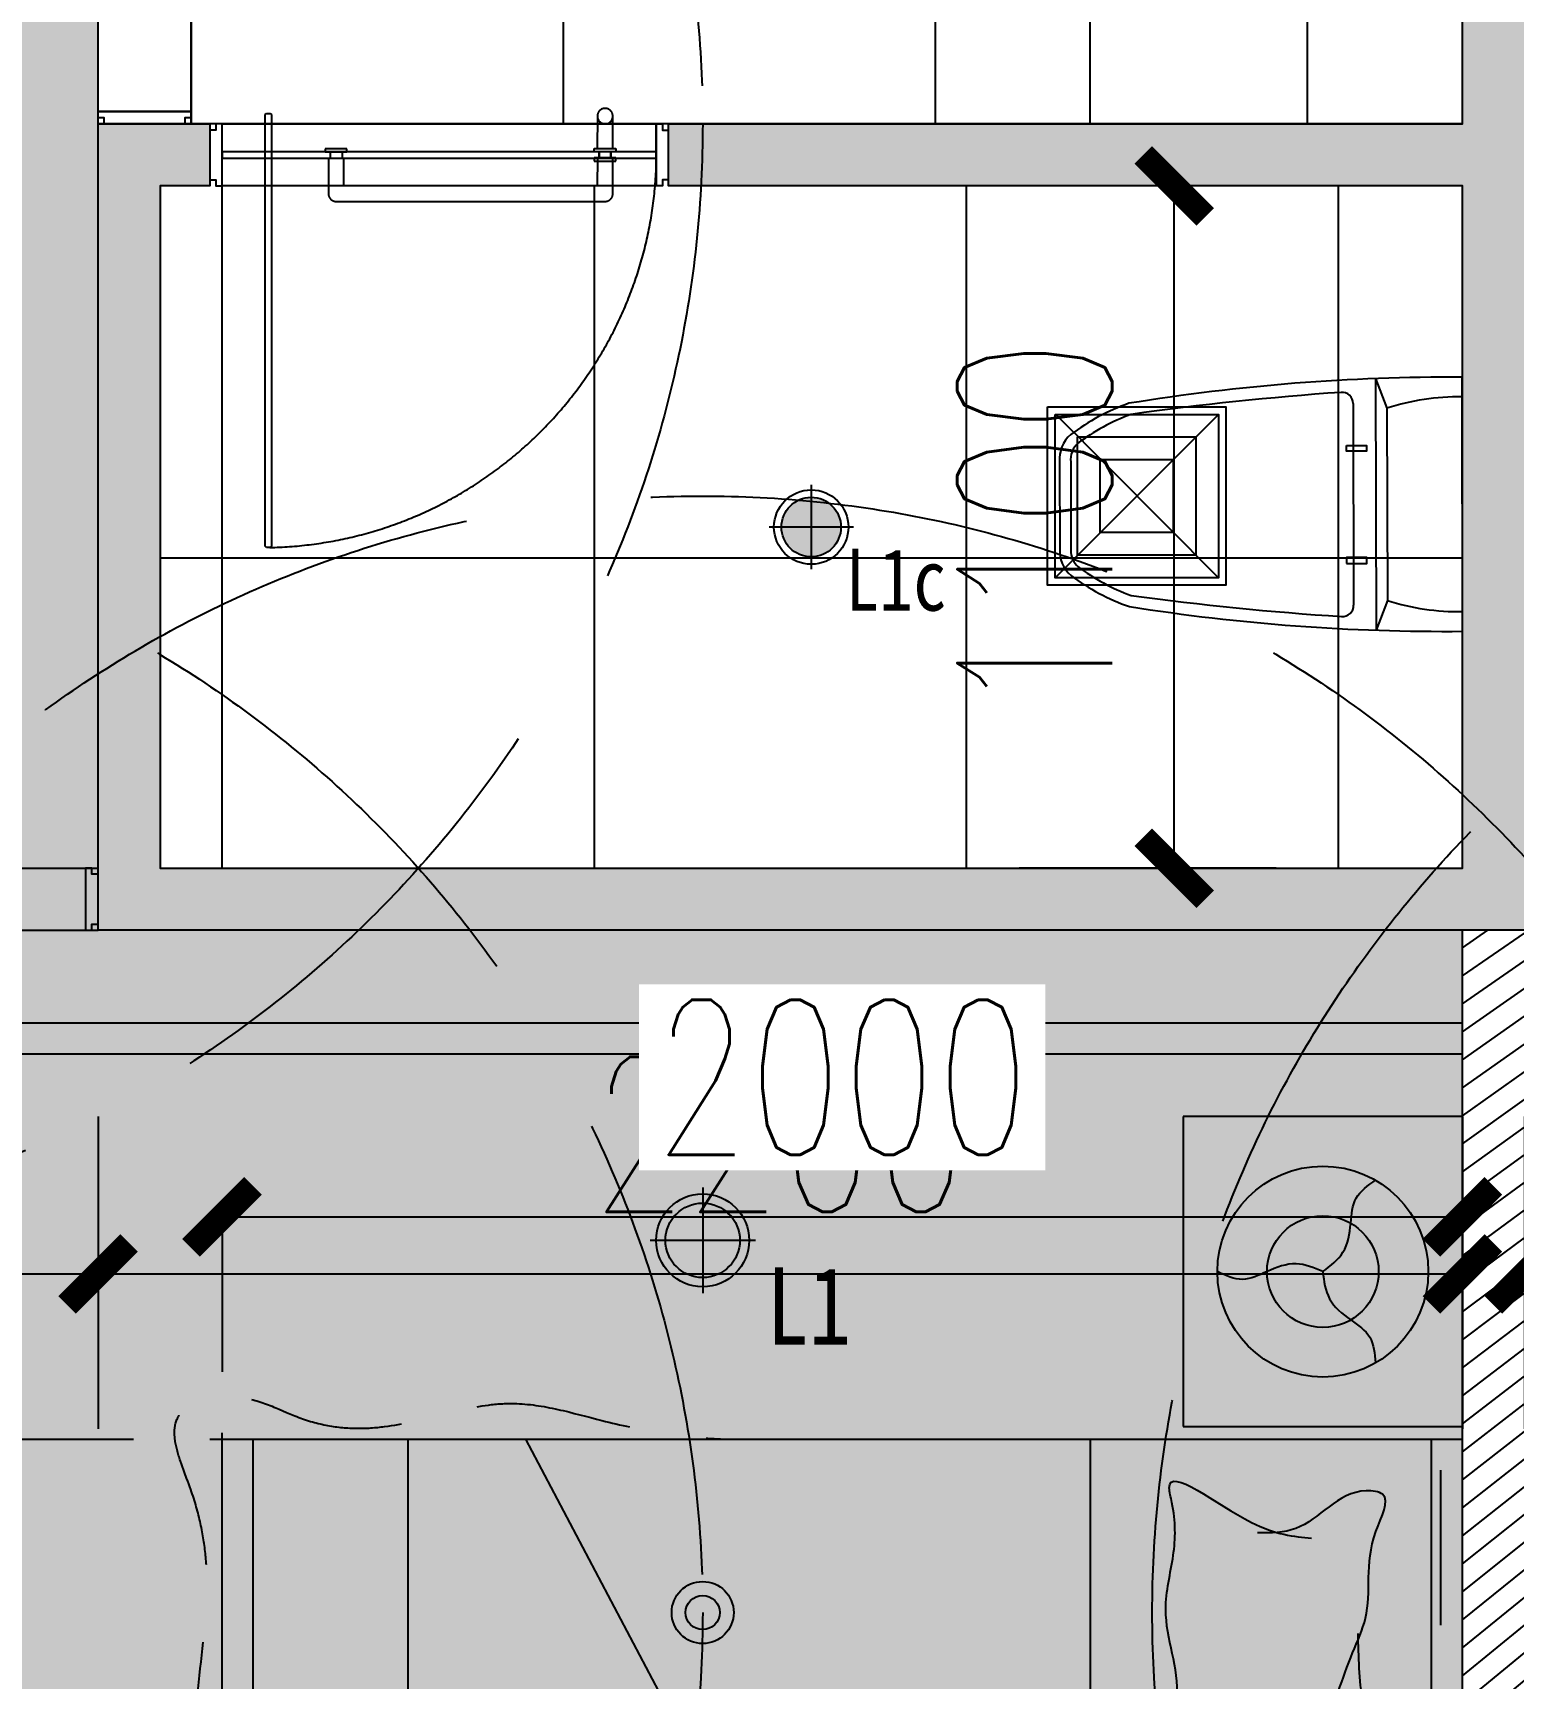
# Model space of a CAD drawing. Header units: millimetres. Extents: x -86392818 to -86307589, y 1129347621 to 1129375919.
# Drawn here: x -86316644 to -86314257, y 1129353215 to 1129355867 of the extents above; entities that cross this region are included whole.
import ezdxf
from ezdxf.enums import TextEntityAlignment as Align

# ---------------------------------------------------------------- set-up
doc = ezdxf.new("R2010")
doc.units = ezdxf.units.MM
doc.header["$LTSCALE"] = 1000
for name, pattern in [('DASH', [0.35, 0.25, -0.1]), ('DASHED', [19.049999999999997, 12.7, -6.35]), ('HIDDEN2', [0.1875, 0.125, -0.0625])]:
    doc.linetypes.add(name, pattern=pattern)
doc.layers.get('Defpoints').update_dxf_attribs({"color": 250})
for name, color, linetype in [('A—墙体-填充', 8, 'Continuous'), ('C—平顶—喷淋', 5, 'Continuous'), ('C—平顶—暖通', 47, 'Continuous'), ('C—平顶—灯具', 1, 'Continuous'), ('C—平顶—轮廓线', 4, 'Continuous'), ('DOOR', 60, 'Continuous'), ('DS-GLASS', 12, 'Continuous'), ('E—立面造型线', 3, 'Continuous'), ('FF-FIXT', 31, 'Continuous'), ('FF-FURN', 51, 'Continuous'), ('F—地坪—hatch', 8, 'Continuous'), ('F—地坪—分格', 5, 'Continuous'), ('I—平面—移动家具', 165, 'Continuous'), ('P—平面—移动家具1', 165, 'Continuous'), ('P—隔墙—石膏板墙（到顶）', 2, 'Continuous'), ('WALL-DIM', 3, 'Continuous'), ('家具尺寸', 165, 'Continuous')]:
    doc.layers.add(name, color=color, linetype=linetype)
doc.styles.add('_TCH_DIM_T3', font='SIMPLEX', dxfattribs={"width": 0.7058823529411765, "bigfont": 'GBCBIG'})
doc.styles.get("Standard").update_dxf_attribs({"font": 'gbenor.shx', "bigfont": 'gbcbig.shx'})
doc.styles.add('黑体', font='simhei.ttf')
doc.linetypes.add('R_LINE', pattern='A,0.3,-0.1,["D",Standard,S=0.08,R=0,X=-0.03,Y=-0.03],-0.1', length=0.5)
doc.dimstyles.new('WALL-DIM', dxfattribs={"dimtxt": 250, "dimasz": 100, "dimexe": 250, "dimexo": 300, "dimgap": 100, "dimtad": 1, "dimdec": 0, "dimzin": 0, "dimdsep": 46, "dimtxsty": '_TCH_DIM_T3', "dimblk": 'ARCHTICK', "dimcen": 0.09, "dimclrd": 1, "dimclre": 1, "dimclrt": 7, "dimazin": 2, "dimtfac": 1, "dimtdec": 0, "dimtix": 1, "dimtmove": 2, "dimatfit": 3, "dimfxl": 500, "dimfxlon": 1, "dimtolj": 1, "dimtzin": 0, "dimarcsym": 0})

# ---------------------------------------------------------------- blocks, each defined once
blk = doc.blocks.new('做成ACAD TuKuai0004')
at = {"ltscale": 1000}
for p, q in [((-920, 0), (-1420, 0)), ((-1420, 0), (-1420, -450)), ((-920, -450), (-920, 0)), ((-900, -2020), (-900, 0)), ((900, 0), (-900, 0)), ((900, -49.61444804782514), (-900, -49.61444804794155)), ((-1420, -450), (-920, -450)), ((900, -560), (-900, -1510.16719667305)), ((-900, -600), (782.0792313520797, -600)), ((899.9999999953434, -1700), (-900.0000000046566, -1700)), ((899.9999999953434, -1950), (-900.0000000046566, -1950)), ((910, -2000), (-910, -2000))]:
    blk.add_line(p, q, dxfattribs=at)
at = {"linetype": 'HIDDEN2', "ltscale": 2}
blk.add_line((900, -34.61444804782514), (-900, -34.61444804770872), dxfattribs=at)
at = {"linetype": 'Continuous'}
for radius in [170, 90]:
    blk.add_circle((-1170, -225.0000000000036), radius, dxfattribs=at)
at = {"ltscale": 1000}
for points, knots in [([(-492.7966566949544, -200.0373904135777), (-513.6738779499938, -192.7778932371875), (-553.0780093628491, -179.076156917261), (-637.0711696065191, -140.0052335717482), (-714.3309916300277, -164.7690565904486), (-812.0532992852313, -109.8036519933376), (-824.0596159587076, -196.8856171172229), (-748.8300843416873, -242.8181117938948), (-748.6513307409405, -308.9382139776135), (-748.5931843324724, -330.4462924303371)], [0, 0, 0, 0, 70.31432678365843, 132.7128231740299, 281.0688598070606, 345.0302338193085, 373.1437014927582, 508.8994229729173, 574.3491484911432, 574.3491484911432, 574.3491484911432, 574.3491484911432]), ([(-385.1807632700002, -363.4418546000379), (-319.4517140382013, -256.6436027030577), (-222.2381494629008, -98.68849946238333), (-404.5121686152343, -142.9088408806128), (-491.9545704261909, -166.1887594248401), (-549.0034332669384, -167.3111903628451), (-586.7406049884084, -168.0536656190525)], [0, 0, 0, 0, 257.1921423105975, 380.3883553313707, 440.1887608689407, 557.0453405879102, 557.0453405879102, 557.0453405879102, 557.0453405879102]), ([(-364.2129395301381, -299.5127433548332), (-321.3743788235515, -379.0873021450825), (-238.3309396824916, -533.3442361101625), (-453.0895173082754, -447.6478327979567), (-552.7301518942622, -467.2079572611256), (-630.6474158164929, -484.8753402350121), (-712.1319481447499, -462.6034148511244), (-774.4607777420824, -461.7867897575488), (-867.9930367126362, -486.2246937204036), (-749.7498732025779, -342.2431333814166), (-742.9410661673683, -272.0389779680991), (-740.136646070976, -243.1232011992252)], [0, 0, 0, 0, 197.9852202442749, 383.7984590752486, 461.5368521979622, 537.0636092165665, 629.1387148429394, 719.3419847781337, 744.1837658051679, 895.0413466245873, 1000.692483193347, 1000.692483193347, 1000.692483193347, 1000.692483193347])]:
    blk.add_open_spline(points, degree=3, knots=knots, dxfattribs=at)
at = {"linetype": 'Continuous'}
for points in [[(-1170.000000000015, -225.0000000000036), (-1201.152804545956, -192.5268916036621), (-1247.942286340622, -180.0000000000036), (-1288.359692495767, -171.2321360633396), (-1317.224318643377, -140.0000000000618)], [(-1170, -225.0000000000036), (-1126.301060915925, -214.2574340622559), (-1092.057713659393, -180.0000000000036), (-1064.255817675745, -149.3814314829106), (-1022.775681356652, -140.0000000000036)], [(-1170, -225.0000000000036), (-1182.546134538134, -268.2156743340929), (-1170, -315.0000000000036), (-1157.384489828517, -354.3864324537608), (-1170, -394.9999999999745)]]:
    blk.add_spline(points, degree=3, dxfattribs=at)
at = {"linetype": 'HIDDEN2', "ltscale": 2}
blk.add_open_spline([(900, -1872.987375330398), (970.1362328978721, -1971.416532757343), (998.9757314840099, -2089.017096127965), (789.0667967306217, -2067.208028528141), (681.5240320205921, -2008.218635069439), (490.8348810508614, -2073.29545285413), (271.6293533776188, -1991.019209546852), (27.51018606114667, -2049.713182672393), (-200.2132188425167, -1999.512129408191), (-483.7444795005722, -2073.29545285413), (-701.2485137385083, -1983.047919062432), (-947.964009499643, -2108.66915022023), (-979.4297401941149, -1966.094782992383), (-866.6388499619206, -1764.165306138573), (-991.2295126640238, -1598.893659746391), (-923.8253936651308, -1374.193384354352), (-903.1812790987315, -1267.636615363066), (-900, -1192.784893435979)], degree=3, knots=[0, 0, 0, 0, 140.356688476182, 240.8554446873909, 374.2720853286543, 514.6287738048363, 800.9606172929268, 1037.309606452833, 1234.977718241969, 1501.883052090467, 1872.056655095536, 1990.732643233896, 2052.345441917744, 2125.407537265897, 2467.000811467907, 2608.004871155151, 2786.638855637272, 2786.638855637272, 2786.638855637272, 2786.638855637272], dxfattribs=at)
blk = doc.blocks.new('SYL02212761')
blk.add_wipeout([(0.03287346911383793, 649.1440640979134), (409.8076148033142, 650.053782789871), (409.5605710458185, 571.5541972571766), (406.6651953496912, 475.2773927700964), (401.7375988193817, 390.39441948508454), (392.45608806965174, 284.52074748188056), (380.3627193233988, 183.7472711233188), (369.91609783626336, 112.75839356238666), (345.51563663249544, 57.97208386964181), (323.35920555348275, 23.281362965000255), (306.5993539359042, 7.378337430053222), (290.9816060272424, 1.3792722098838226), (279.0529525534366, 0.3559228154244636), (131.95174016000237, 0.0001498346794335248), (118.60574899877247, 1.7358123722513596), (108.89733057824196, 5.418873127044293), (98.13955043879105, 12.635871665802767), (86.74864498860552, 26.230491019160695), (73.99009028996807, 45.41201114361235), (57.96694783032581, 74.46692809217095), (42.30962620060018, 112.0310922161971), (33.383224317920394, 170.0896918845786), (23.95862801160547, 240.78697107401166), (16.44637137245445, 308.1162696864359), (10.01320560828026, 379.70931622618195), (4.028316702868324, 472.8306901949274), (1.1483685007406166, 548.1768053070966), (0.9242121689749183, 649.1460429096162)])
at = {"linetype": 'Continuous'}
for p, q in [((409.8076148033142, 650.0537827908993), (0.03287363052368164, 649.1440640985966)), ((2.397777795791626, 509.7618609517813), (50.18385577201843, 527.9968350082636)), ((2.397777795791626, 509.7618609517813), (408.0616006851196, 510.6624532192945)), ((50.18385577201843, 527.9968350082636), (360.195029258728, 528.6850740164518)), ((360.195029258728, 528.6850740164518), (408.0616006851196, 510.6624532192945)), ((42.6736159324646, 473.5935015976429), (367.9467494487762, 474.3156228512526)), ((136.8732097148895, 18.16916404664516), (279.0127058029175, 18.4847202450037)), ((136.9134564399719, 0.04036661982536316), (279.0529525279999, 0.3559228181838989))]:
    blk.add_line(p, q, dxfattribs=at)
for points in [[(0.03287363052368164, 649.1440640836954, 0.04154822099015), (42.30962634086609, 112.0310922116041)], [(42.30962634086609, 112.0310922116041, 0.0791045864975388), (92.7142014503479, 18.14699698984623)]]:
    blk.add_lwpolyline(points, format="xyb", dxfattribs=at)
for points in [[(110.1005783081055, 462.557883888483), (110.028742313385, 494.9157565236092), (119.5521790981293, 494.9368989914656), (119.6240150928497, 462.5790263563395)], [(300.5694508552551, 462.9807335138321), (300.4976148605347, 495.3386061489582), (290.9741778373718, 495.3174636811018), (291.0460138320923, 462.9595910459757)]]:
    blk.add_lwpolyline(points, close=True, dxfattribs=at)
for centre, radius, start, end in [((411.2765333652496, 644.7189588993788), 379.4890986970497, 179.3451353723631, 197.913266975475), ((-1.412343502044678, 643.8027706891298), 379.4890986970829, 342.3411259173048, 0.9092626703804007), ((-2837.519892692566, 621.0231710374355), 3247.457269554143, 350.9955244681622, 0.5122019036138182), ((42.713862657547, 455.4647041708231), 18.12884210523069, 90.12720554685906, 184.6245371293521), ((4916.612847805023, 795.6543683111668), 4903.884627196721, 183.9950066821098, 187.978994263643), ((-4507.374411821365, 774.7326849848032), 4903.884627196781, 352.2754034172559, 356.2593920513397), ((367.9869961738586, 456.1868254244328), 18.12884210523069, 355.6298595566719, 90.12720554685906), ((373.4964082241058, 230.5510405004025), 333.9424353724616, 200.2540127328909, 217.0972895934362), ((38.20634365081787, 229.8066812008619), 333.9424353724277, 323.1571102898742, 340.000383894556), ((49.37043118476868, 222.6946352571249), 338.8738727858804, 322.978011614044, 341.0697749958436), ((132.635329246521, 52.34580762684345), 34.43838840694144, 220.7767983346819, 277.0685573586135), ((280.6278517246246, 51.60500410199165), 33.15964261995062, 267.2081209841434, 320.0136820883776), ((131.8278477191925, 51.22585387527943), 51.22585385815241, 220.2215787696868, 275.1012657667403), ((280.6687381267548, 51.55628746747971), 51.22585385815241, 265.1531334629003, 320.0328176800733)]:
    blk.add_arc(centre, radius, start, end, dxfattribs=at)
blk = doc.blocks.new('SYL11170516')
at = {"layer": 'DOOR', "linetype": 'DASHED', "ltscale": 100, "elevation": 4.853167046625927e-09}
blk.add_lwpolyline([(631.0021941053928, 706.068643547449), (631.0021953935284, 10.06864354741992), (629.0021953972246, 8.068643543694634), (623.0021953972828, 8.06864353257697), (621.0021953935284, 10.06864352882258), (621.002194105451, 706.068643528939), (623.0021941017112, 708.0686435326934), (629.0021941016967, 708.0686435437528)], close=True, dxfattribs=at)
at = {"layer": 'DOOR', "linetype": 'DASHED', "ltscale": 100}
blk.add_arc((638.212324555243, 69.98272468900541, 4.852276146184949e-09), 638.2590385357428, 91.3042121247147, 179.3067892701654, dxfattribs=at)
at = {"layer": 'DS-GLASS', "color": 133, "linetype": 'DASHED', "ltscale": 100, "elevation": 4.853167046625927e-09}
for points in [[(529.1998107831823, 80.06766774316202), (529.1998108771295, 137.5671722519037, 0.4142175138847183), (516.6981858952859, 150.0686286139244), (82.9940601026392, 150.0686293226318, 0.4142135598921939), (70.49260374067671, 137.5671730015601), (70.48489616727602, 80.06766603776487)], [(70.49007357986557, 64.99899222058593), (70.48395241323306, 12.18844286553212, -1.012735180482567), (95.48294539287599, 12.4981047816982)], [(70.48395240019454, 12.18844338637427, 0.9875573592762813), (95.48294584213727, 12.50145627884194), (95.48998318009399, 65.00091903487919)]]:
    blk.add_lwpolyline(points, format="xyb", dxfattribs=at)
for points in [[(95.48489625569346, 80.0678501156508), (95.49011186966527, 125.0657166191668), (504.1968981949685, 125.0657159512921), (504.1968981982864, 80.06766774132848)], [(73.49142408252374, 70.00108111448935), (73.49065335396881, 80.00108115610783)], [(73.49142409886554, 80.00080129562411), (73.49065333762701, 70.00080125400564)], [(92.49142416603718, 80.00094119476853), (92.49065340488596, 70.00094115323736)], [(92.49142414969538, 70.00094115320826), (92.49065342122776, 80.00094119476853)], [(507.1884198701518, 70.06768737683888), (507.1891906312885, 80.06768741839915)], [(526.1884199373089, 70.0678272760124), (526.189190698562, 80.06782731763087)]]:
    blk.add_lwpolyline(points, dxfattribs=at)
at = {"layer": 'DS-GLASS', "color": 133, "elevation": 4.853167046625927e-09}
blk.add_lwpolyline([(0.002195711545937229, 78.06766758300364), (0.002195680754084606, 72.06766758288722), (2.002195670480432, 70.06766757267178), (698.6102278177495, 70.06766757267178), (700.6102278140097, 72.06766757633886), (700.6102278028338, 78.06766757645528), (698.6102277991376, 80.06766757272999), (2.002195721732278, 80.06766757267178)], close=True, dxfattribs=at)
at = {"layer": 'DS-GLASS', "color": 133, "linetype": 'DASHED', "ltscale": 100, "elevation": 4.853167046625927e-09}
for points in [[(65.4901610996967, 80.00327555838157), (100.4901609957233, 80.00057789421408), (100.4905463762188, 85.00057787931291), (65.49054648026504, 85.00327554348041)], [(65.4901610833549, 69.99860687786713), (100.4901609793815, 70.00130442765658), (100.4905463435352, 65.00130444255774), (65.49054644758144, 64.9986068927683)], [(534.1896829364778, 70.06535301325493), (499.1896830404658, 70.06805067742243), (499.1892976599556, 65.0680506923236), (534.1892975559094, 65.0653530281561)]]:
    blk.add_lwpolyline(points, close=True, dxfattribs=at)
blk = doc.blocks.new('dffsdsardegew')
at = {"layer": 'C—平顶—灯具'}
h = blk.add_hatch(color=7, dxfattribs=at)
h.set_gradient(color1=(255, 255, 255), color2=(128, 128, 128), name='SPHERICAL')
edge = h.paths.add_edge_path()
edge.add_arc((0, 0), 59.99999982783518, 0, 360)
for p, q in [((0, 84.94745397567749), (0, -84.94745397567749)), ((84.94745390117168, 0), (-84.94745390117168, 0))]:
    blk.add_line(p, q, dxfattribs=at)
for radius in [74.99999978479399, 59.99999982783518]:
    blk.add_circle((0, 0), radius, dxfattribs=at)
at = {"layer": 'C—平顶—灯具', "style": '黑体', "width": 0.8}
blk.add_text('L1', height=124.9999996419401, dxfattribs=at).set_placement((171.2003185302019, -105.796276807785, 94.12059754060085), align=Align.MIDDLE_CENTER)
blk = doc.blocks.new('pen lin')
at = {"layer": 'C—平顶—喷淋'}
blk.add_hatch(color=8, dxfattribs=at).paths.add_polyline_path([(-27.5, 0, 1), (27.5, 0, 1)])
for radius in [49.99999999999999, 27.49999999999999]:
    blk.add_circle((0, 0), radius, dxfattribs=at)
at = {"layer": 'Defpoints', "color": 251, "linetype": 'DASH', "ltscale": 3}
blk.add_circle((0, 0), 1800, dxfattribs=at)
blk = doc.blocks.new('L2a')
at = {"layer": 'C—平顶—灯具'}
h = blk.add_hatch(color=7, dxfattribs=at)
h.set_gradient(color1=(255, 255, 255), color2=(128, 128, 128), name='SPHERICAL')
edge = h.paths.add_edge_path()
edge.add_arc((-2.328306436538696e-10, 2.328306436538696e-10), 47.99999999976313, 0, 360)
for p, q in [((0, 67.95796331088059), (0, -67.95796331076417)), ((67.95796331088059, 1.164153218269348e-10), (-67.95796331088059, 1.164153218269348e-10))]:
    blk.add_line(p, q, dxfattribs=at)
for radius in [59.99999999970392, 47.99999999976313]:
    blk.add_circle((-2.328306436538696e-10, 1.164153218269348e-10), radius, dxfattribs=at)
at = {"layer": 'C—平顶—灯具', "style": '黑体', "width": 0.8}
blk.add_text('L1c', height=100, dxfattribs=at).set_placement((136.9602552209981, -84.63702168571763, 75.29647824816585), align=Align.MIDDLE_CENTER)
blk = doc.blocks.new('_ArchTick')
at = {"color": 44, "const_width": 0.4}
blk.add_lwpolyline([(-0.5, -0.5), (0.5, 0.5)], dxfattribs=at)
blk = doc.blocks.new('*D231')
at = {"layer": 'Defpoints', "color": 0, "transparency": 16777216}
for p in [(-86316539.20660241, 1129356920.776645), (-86316971.51345846, 1129355720.776645), (-86316539.20660241, 1129355720.776645)]:
    blk.add_point(p, dxfattribs=at)
at = {"layer": 'WALL-DIM', "color": 1, "lineweight": -2, "transparency": 16777216}
for p, q in [((-86316839.20660241, 1129356920.776645), (-86317221.51345846, 1129356920.776645)), ((-86316971.51345846, 1129356920.776645), (-86316971.51345846, 1129355720.776645)), ((-86316839.20660241, 1129355720.776645), (-86317221.51345846, 1129355720.776645))]:
    blk.add_line(p, q, dxfattribs=at)
at = {"layer": 'WALL-DIM', "color": 1, "lineweight": -2, "transparency": 16777216, "xscale": 100, "yscale": 100, "zscale": 100}
for p, rotation in [((-86316971.51345846, 1129356920.776645), 90), ((-86316971.51345846, 1129355720.776645), 270)]:
    blk.add_blockref('_ArchTick', p, dxfattribs=dict(at, rotation=rotation))
at = {"layer": 'WALL-DIM', "color": 7, "transparency": 16777216, "insert": (-86317196.51345812, 1129356320.776645), "char_height": 250, "attachment_point": 5, "rotation": 90, "style": '_TCH_DIM_T3'}
blk.add_mtext('\\A1;1200', dxfattribs=at)
blk = doc.blocks.new('*D232')
at = {"layer": 'Defpoints', "color": 0, "transparency": 16777216}
for p in [(-86316539.20660241, 1129355720.776645), (-86316971.51345849, 1129354420.776645), (-86316539.20660241, 1129354420.776645)]:
    blk.add_point(p, dxfattribs=at)
at = {"layer": 'WALL-DIM', "color": 1, "lineweight": -2, "transparency": 16777216}
for p, q in [((-86316839.20660241, 1129355720.776645), (-86317221.51345849, 1129355720.776645)), ((-86316971.51345849, 1129355720.776645), (-86316971.51345849, 1129354420.776645)), ((-86316839.20660241, 1129354420.776645), (-86317221.51345849, 1129354420.776645))]:
    blk.add_line(p, q, dxfattribs=at)
at = {"layer": 'WALL-DIM', "color": 1, "lineweight": -2, "transparency": 16777216, "xscale": 100, "yscale": 100, "zscale": 100}
for p, rotation in [((-86316971.51345849, 1129355720.776645), 90), ((-86316971.51345849, 1129354420.776645), 270)]:
    blk.add_blockref('_ArchTick', p, dxfattribs=dict(at, rotation=rotation))
at = {"layer": 'WALL-DIM', "color": 7, "transparency": 16777216, "insert": (-86317196.51345815, 1129355070.776645), "char_height": 250, "attachment_point": 5, "rotation": 90, "style": '_TCH_DIM_T3'}
blk.add_mtext('\\A1;1300', dxfattribs=at)
blk = doc.blocks.new('*D234')
at = {"layer": 'Defpoints', "color": 0, "transparency": 16777216}
for p in [(-86318189.20660238, 1129354420.776644), (-86316539.20660238, 1129354420.776644), (-86316539.20660238, 1129353866.718988)]:
    blk.add_point(p, dxfattribs=at)
at = {"layer": 'WALL-DIM', "color": 1, "lineweight": -2, "transparency": 16777216}
for p, q in [((-86318189.20660238, 1129354120.776644), (-86318189.20660238, 1129353616.718988)), ((-86316539.20660238, 1129354120.776644), (-86316539.20660238, 1129353616.718988)), ((-86318189.20660238, 1129353866.718988), (-86316539.20660238, 1129353866.718988))]:
    blk.add_line(p, q, dxfattribs=at)
at = {"layer": 'WALL-DIM', "color": 1, "lineweight": -2, "transparency": 16777216, "xscale": 100, "yscale": 100, "zscale": 100, "rotation": 180}
blk.add_blockref('_ArchTick', (-86318189.20660238, 1129353866.718988), dxfattribs=at)
at = {"layer": 'WALL-DIM', "color": 1, "lineweight": -2, "transparency": 16777216, "xscale": 100, "yscale": 100, "zscale": 100}
blk.add_blockref('_ArchTick', (-86316539.20660238, 1129353866.718988), dxfattribs=at)
at = {"layer": 'WALL-DIM', "color": 7, "transparency": 16777216, "insert": (-86317364.20660238, 1129354091.718988), "char_height": 250, "attachment_point": 5, "style": '_TCH_DIM_T3'}
blk.add_mtext('\\A1;1650', dxfattribs=at)
blk = doc.blocks.new('*D235')
at = {"layer": 'Defpoints', "color": 0, "transparency": 16777216}
for p in [(-86316539.20660238, 1129354420.776644), (-86314339.20660238, 1129354420.776644), (-86314339.20660238, 1129353866.718988)]:
    blk.add_point(p, dxfattribs=at)
at = {"layer": 'WALL-DIM', "color": 1, "lineweight": -2, "transparency": 16777216}
for p, q in [((-86316539.20660238, 1129354120.776644), (-86316539.20660238, 1129353616.718988)), ((-86314339.20660238, 1129354120.776644), (-86314339.20660238, 1129353616.718988)), ((-86316539.20660238, 1129353866.718988), (-86314339.20660238, 1129353866.718988))]:
    blk.add_line(p, q, dxfattribs=at)
at = {"layer": 'WALL-DIM', "color": 1, "lineweight": -2, "transparency": 16777216, "xscale": 100, "yscale": 100, "zscale": 100, "rotation": 180}
blk.add_blockref('_ArchTick', (-86316539.20660238, 1129353866.718988), dxfattribs=at)
at = {"layer": 'WALL-DIM', "color": 1, "lineweight": -2, "transparency": 16777216, "xscale": 100, "yscale": 100, "zscale": 100}
blk.add_blockref('_ArchTick', (-86314339.20660238, 1129353866.718988), dxfattribs=at)
at = {"layer": 'WALL-DIM', "color": 7, "transparency": 16777216, "insert": (-86315439.20660238, 1129354091.718988), "char_height": 250, "attachment_point": 5, "style": '_TCH_DIM_T3'}
blk.add_mtext('\\A1;2200', dxfattribs=at)
blk = doc.blocks.new('*D240')
at = {"layer": 'Defpoints', "color": 0, "transparency": 16777216}
for p in [(-86314803.71320245, 1129355620.776645), (-86314339.20660241, 1129355620.776645), (-86314339.20660241, 1129354520.776645)]:
    blk.add_point(p, dxfattribs=at)
at = {"layer": 'WALL-DIM', "color": 1, "lineweight": -2, "transparency": 16777216}
for p, q in [((-86314639.20660241, 1129355620.776645), (-86315053.71320245, 1129355620.776645)), ((-86314803.71320245, 1129354520.776645), (-86314803.71320245, 1129355620.776645)), ((-86314639.20660241, 1129354520.776645), (-86315053.71320245, 1129354520.776645))]:
    blk.add_line(p, q, dxfattribs=at)
at = {"layer": 'WALL-DIM', "color": 1, "lineweight": -2, "transparency": 16777216, "xscale": 100, "yscale": 100, "zscale": 100}
for p, rotation in [((-86314803.71320245, 1129355620.776645), 90), ((-86314803.71320245, 1129354520.776645), 270)]:
    blk.add_blockref('_ArchTick', p, dxfattribs=dict(at, rotation=rotation))
at = {"layer": 'WALL-DIM', "color": 7, "transparency": 16777216, "insert": (-86315028.7132021, 1129355070.776645), "char_height": 250, "attachment_point": 5, "rotation": 90, "style": '_TCH_DIM_T3'}
blk.add_mtext('\\A1;1100', dxfattribs=at)
blk = doc.blocks.new('*D256')
at = {"layer": 'Defpoints', "color": 0, "transparency": 16777216}
for p in [(-86314239.20660241, 1129354420.776644), (-86312039.20660241, 1129354420.776644), (-86314239.20660241, 1129353866.718988)]:
    blk.add_point(p, dxfattribs=at)
at = {"layer": 'WALL-DIM', "color": 1, "lineweight": -2, "transparency": 16777216}
for p, q in [((-86314239.20660241, 1129354120.776644), (-86314239.20660241, 1129353616.718988)), ((-86312039.20660241, 1129354120.776644), (-86312039.20660241, 1129353616.718988)), ((-86312039.20660241, 1129353866.718988), (-86314239.20660241, 1129353866.718988))]:
    blk.add_line(p, q, dxfattribs=at)
at = {"layer": 'WALL-DIM', "color": 1, "lineweight": -2, "transparency": 16777216, "xscale": 100, "yscale": 100, "zscale": 100, "rotation": 180}
blk.add_blockref('_ArchTick', (-86314239.20660241, 1129353866.718988), dxfattribs=at)
at = {"layer": 'WALL-DIM', "color": 1, "lineweight": -2, "transparency": 16777216, "xscale": 100, "yscale": 100, "zscale": 100}
blk.add_blockref('_ArchTick', (-86312039.20660241, 1129353866.718988), dxfattribs=at)
at = {"layer": 'WALL-DIM', "color": 7, "transparency": 16777216, "insert": (-86313139.20660241, 1129354091.718988), "char_height": 250, "attachment_point": 5, "style": '_TCH_DIM_T3'}
blk.add_mtext('\\A1;2200', dxfattribs=at)
blk = doc.blocks.new('HQS')
at = {"color": 9}
for p, q in [((-217.0849435817217, -217.1983531377045), (217.08494358178, 217.1983531375881)), ((-215.6436338365893, 217.1983531422447), (217.0849435857381, -217.2844054747839))]:
    blk.add_line(p, q, dxfattribs=at)
at = {"ltscale": 0.5}
blk.add_lwpolyline([(-237.3978150206967, 237.1983531423612), (237.0849435999407, 237.1983531423612), (237.0849435999407, -237.2844054783927), (-237.3978150206967, -237.2844054783927)], close=True, dxfattribs=at)
at = {"color": 9, "ltscale": 0.5}
for points in [[(-217.3978150206967, 217.1983531423612), (217.0849435999407, 217.1983531423612), (217.0849435999407, -217.2844054783927), (-217.3978150206967, -217.2844054783927)], [(-157.3978150206967, 157.1983531423612), (157.0849435999407, 157.1983531423612), (157.0849435999407, -157.2844054783927), (-157.3978150206967, -157.2844054783927)], [(-97.39781502069673, 97.19835314236116), (97.08494359994074, 97.19835314236116), (97.08494359994074, -97.28440547839273), (-97.39781502069673, -97.28440547839273)]]:
    blk.add_lwpolyline(points, close=True, dxfattribs=at)
blk = doc.blocks.new('*D361')
at = {"layer": 'Defpoints', "color": 0, "transparency": 16777216}
for p in [(-86317495.72043936, 1129353600.485822), (-86317495.72043936, 1129351800.485822), (-86316731.79720098, 1129351800.485822)]:
    blk.add_point(p, dxfattribs=at)
at = {"layer": '家具尺寸', "color": 1, "lineweight": -2, "transparency": 16777216}
for p, q in [((-86316736.79720098, 1129353600.485822), (-86316481.79720098, 1129353600.485822)), ((-86316731.79720098, 1129353600.485822), (-86316731.79720098, 1129351800.485822)), ((-86316736.79720098, 1129351800.485822), (-86316481.79720098, 1129351800.485822))]:
    blk.add_line(p, q, dxfattribs=at)
at = {"layer": '家具尺寸', "color": 1, "lineweight": -2, "transparency": 16777216, "xscale": 100, "yscale": 100, "zscale": 100}
for p, rotation in [((-86316731.79720098, 1129353600.485822), 90), ((-86316731.79720098, 1129351800.485822), 270)]:
    blk.add_blockref('_ArchTick', p, dxfattribs=dict(at, rotation=rotation))
at = {"layer": '家具尺寸', "color": 7, "transparency": 16777216, "insert": (-86316956.79720064, 1129352700.485822), "char_height": 250, "attachment_point": 5, "rotation": 90, "style": '_TCH_DIM_T3', "bg_fill": 3, "box_fill_scale": 1.1, "bg_fill_color": 256, "bg_fill_true_color": 13158600, "bg_fill_transparency": 0}
blk.add_mtext('\\A1;1800', dxfattribs=at)
blk = doc.blocks.new('*D362')
at = {"layer": 'Defpoints', "color": 0, "transparency": 16777216}
for p in [(-86316339.2066024, 1129354444.589981), (-86314339.20660238, 1129354444.589981), (-86314339.20660238, 1129353958.838317)]:
    blk.add_point(p, dxfattribs=at)
at = {"layer": '家具尺寸', "color": 1, "lineweight": -2, "transparency": 16777216}
for p, q in [((-86316339.2066024, 1129353963.838317), (-86316339.2066024, 1129353708.838317)), ((-86316339.2066024, 1129353958.838317), (-86314339.20660238, 1129353958.838317)), ((-86314339.20660238, 1129353963.838317), (-86314339.20660238, 1129353708.838317))]:
    blk.add_line(p, q, dxfattribs=at)
at = {"layer": '家具尺寸', "color": 1, "lineweight": -2, "transparency": 16777216, "xscale": 100, "yscale": 100, "zscale": 100, "rotation": 180}
blk.add_blockref('_ArchTick', (-86316339.2066024, 1129353958.838317), dxfattribs=at)
at = {"layer": '家具尺寸', "color": 1, "lineweight": -2, "transparency": 16777216, "xscale": 100, "yscale": 100, "zscale": 100}
blk.add_blockref('_ArchTick', (-86314339.20660238, 1129353958.838317), dxfattribs=at)
at = {"layer": '家具尺寸', "color": 7, "transparency": 16777216, "insert": (-86315339.2066024, 1129354183.838317), "char_height": 250, "attachment_point": 5, "style": '_TCH_DIM_T3', "bg_fill": 3, "box_fill_scale": 1.1, "bg_fill_color": 256, "bg_fill_true_color": 13158600, "bg_fill_transparency": 0}
blk.add_mtext('\\A1;2000', dxfattribs=at)

msp = doc.modelspace()

# ---------------------------------------------------------------- hatches: boundary and pattern name
at = {"layer": 'A—墙体-填充'}
h = msp.add_hatch(dxfattribs=at)
h.set_pattern_fill('A-剖面线2', color=256)
h.set_pattern_definition([(45, (1189.651319980621, -1950.188911914825), (-17.67766952966369, 17.67766952966369), []), (49.99999999999999, (1189.651319980621, -1950.188911914825), (182.184668996004, -15.93908553890309), [19.05, -209.55]), (355, (1189.651319980621, -1950.188911914825), (-35.24282597566699, 191.05664288218), [15.24, -167.64]), (100.451, (1204.833319980622, -1951.517161914825), (146.9425016659592, 175.1166878202919), [16.19, -178.09]), (46.18420000000001, (1189.651319980621, -1899.388911914825), (271.0790408921299, -42.04232793272715), [28.575, -314.325]), (96.6356, (1212.24121998062, -1902.892411914826), (237.4042344662371, 247.4255558900492), [24.285, -267.135]), (351.1840000000001, (1189.651319980621, -1899.388911914825), (237.4046058139339, 247.4251178605977), [22.86, -251.46]), (21, (1215.051319980623, -1912.088911914826), (151.6148798353833, -102.2655185167625), [19.05, -209.55]), (326.0000000000001, (1215.051319980623, -1912.088911914826), (61.80202834764707, 184.1879661223193), [15.24, -167.64]), (71.4514, (1227.685819980623, -1920.611011914825), (213.4164907701245, 81.92285771605745), [16.19, -178.09]), (37.50000000000001, (1189.651319980621, -1950.188911914825), (3.088603250591817, 84.55503887315311), [0, -165.608, 0, -170.18, 0, -168.275]), (7.499999999999999, (1189.651319980621, -1950.188911914825), (66.81966251030575, 100.1805748181195), [0, -97.02799999999999, 0, -161.798, 0, -64.135]), (327.5, (1133.009319980622, -1950.188911914825), (135.5905951668714, -5.728743992673444), [0, -63.5, 0, -198.12, 0, -262.89]), (317.5, (1107.60931998062, -1950.188911914825), (148.129181386018, 25.42649103333303), [0, -82.55, 0, -131.572, 0, -186.69])])
h.paths.add_polyline_path([(-86312219.20660244, 1129355720.776644), (-86312219.20660241, 1129355620.776644), (-86312139.20660241, 1129355620.776644), (-86312139.2066024, 1129354520.776645), (-86314239.2066024, 1129354520.776645), (-86314239.2066024, 1129355620.776644), (-86312959.20660241, 1129355620.776644), (-86312959.20660241, 1129355720.776644), (-86314239.20660241, 1129355720.776644), (-86314239.20660242, 1129356920.776644), (-86312959.20660241, 1129356920.776644), (-86312959.20660241, 1129357020.776644), (-86314239.20660242, 1129357020.776644), (-86314239.20660241, 1129358220.776644), (-86312139.20660241, 1129358220.776645), (-86312139.20660241, 1129357020.776644), (-86312219.20660241, 1129357020.776644), (-86312219.20660241, 1129356920.776644), (-86312039.20660241, 1129356920.776645), (-86312039.20660241, 1129358320.776644), (-86316539.20660238, 1129358320.776645), (-86316539.20660236, 1129356920.776644), (-86316359.20660238, 1129356920.776644), (-86316359.20660236, 1129357020.776644), (-86316439.20660238, 1129357020.776644), (-86316439.20660238, 1129358220.776644), (-86314339.20660238, 1129358220.776645), (-86314339.20660238, 1129357020.776644), (-86315619.20660236, 1129357020.776644), (-86315619.20660238, 1129356920.776644), (-86314339.20660238, 1129356920.776644), (-86314339.20660238, 1129355720.776644), (-86315619.20660238, 1129355720.776644), (-86315619.20660236, 1129355620.776644), (-86314339.20660238, 1129355620.776644), (-86314339.20660238, 1129354520.776645), (-86316439.20660238, 1129354520.776645), (-86316439.20660238, 1129355620.776644), (-86316359.20660238, 1129355620.776644), (-86316359.20660238, 1129355720.776644), (-86316539.20660238, 1129355720.776645), (-86316539.20660238, 1129354420.776645), (-86312039.20660241, 1129354420.776644), (-86312039.20660241, 1129355720.776644)])
h = msp.add_hatch(dxfattribs=at)
h.set_pattern_fill('ANSI31', color=8, scale=10, style=0)
h.set_pattern_definition([(45, (0, 0), (-22.45064030267288, 22.45064030267288), [])])
h.paths.add_polyline_path([(-86314239.20660238, 1129354420.776644), (-86314339.20660238, 1129354420.776644), (-86314339.20660238, 1129350620.965556), (-86314239.20660238, 1129350620.965556)])
at = {"layer": 'F—地坪—hatch'}
h = msp.add_hatch(dxfattribs=at)
h.set_pattern_fill('SQUARE', color=250, scale=20)
h.set_pattern_definition([(0, (-86546129.26454097, 1129341722.925885), (0, 63.5), [63.5, -63.5]), (90, (-86546129.26454097, 1129341722.925885), (-63.5, 3.888253587292846e-15), [63.5, -63.5])])
h.paths.add_polyline_path([(-86318789.20660236, 1129358220.776644), (-86317864.20660238, 1129358220.776644), (-86317864.20660238, 1129358320.776644), (-86316864.20660238, 1129358320.776644), (-86316864.20660238, 1129358220.776644), (-86316539.20660332, 1129358220.776644), (-86316539.20660332, 1129354420.776644), (-86314339.20660335, 1129354420.776644), (-86314339.20660335, 1129350370.965556), (-86318389.20660335, 1129350370.965556), (-86318789.20660236, 1129350370.965556), (-86318789.20660236, 1129354420.776644), (-86318189.20660238, 1129354420.776644), (-86318189.20660238, 1129354520.776644), (-86318789.20660236, 1129354520.776644)])
h = msp.add_hatch(dxfattribs=at)
h.set_pattern_fill('_USER', color=250, scale=600, double=1, pattern_type=0)
h.set_pattern_definition([(0, (-86316389.20660238, 1129356320.776644), (0, 600), []), (90, (-86316389.20660238, 1129356320.776644), (-600, 3.673940397442059e-14), [])])
h.paths.add_polyline_path([(-86316389.20660238, 1129356920.776644), (-86314339.20660238, 1129356920.776644), (-86314339.20660238, 1129355720.776644), (-86316389.20660238, 1129355720.776644)])

# ---------------------------------------------------------------- linework, layer by layer
at = {"layer": 'C—平顶—灯具', "linetype": 'R_LINE'}
msp.add_line((-86314339.20660238, 1129354220.776644), (-86318789.20660236, 1129354220.776644), dxfattribs=at)
at = {"layer": 'C—平顶—轮廓线'}
for p, q in [((-86318189.20660238, 1129354520.776644), (-86316539.20660238, 1129354520.776644)), ((-86318189.20660238, 1129354420.776644), (-86316539.20660238, 1129354420.776644)), ((-86314339.20660238, 1129354270.776644), (-86318789.20660236, 1129354270.776644))]:
    msp.add_line(p, q, dxfattribs=at)
for points in [[(-86316539.20660238, 1129356900.776644), (-86316389.20660238, 1129356900.776644), (-86316389.20660238, 1129355740.776644), (-86316539.20660238, 1129355740.776644)], [(-86316339.20660238, 1129355720.776644), (-86315639.20660238, 1129355720.776644), (-86315639.20660238, 1129355620.776644), (-86316339.20660238, 1129355620.776644)]]:
    msp.add_lwpolyline(points, close=True, dxfattribs=at)
at = {"layer": 'E—立面造型线'}
for points in [[(-86316529.20660238, 1129355720.776644), (-86316529.20660238, 1129355730.776644), (-86316539.20660238, 1129355730.776644), (-86316539.20660238, 1129355740.776644), (-86316389.20660238, 1129355740.776644), (-86316389.20660238, 1129355730.776644), (-86316399.20660238, 1129355730.776644), (-86316399.20660238, 1129355720.776644)], [(-86316359.20660238, 1129355630.776644), (-86316349.20660238, 1129355630.776644), (-86316349.20660238, 1129355620.776644), (-86316339.20660238, 1129355620.776644), (-86316339.20660238, 1129355720.776644), (-86316349.20660238, 1129355720.776644), (-86316349.20660238, 1129355710.776644), (-86316359.20660238, 1129355710.776644)], [(-86315619.20660238, 1129355630.776644), (-86315629.20660238, 1129355630.776644), (-86315629.20660238, 1129355620.776644), (-86315639.20660238, 1129355620.776644), (-86315639.20660238, 1129355720.776644), (-86315629.20660238, 1129355720.776644), (-86315629.20660238, 1129355710.776644), (-86315619.20660238, 1129355710.776644)], [(-86316539.20660238, 1129354510.946594), (-86316549.20660238, 1129354510.946594), (-86316549.20660238, 1129354520.946594), (-86316559.20660238, 1129354520.946594), (-86316559.20660238, 1129354420.776644), (-86316549.20660238, 1129354420.776644), (-86316549.20660238, 1129354430.776644), (-86316539.20660238, 1129354430.776644)]]:
    msp.add_lwpolyline(points, dxfattribs=at)
at = {"layer": 'F—地坪—分格'}
for points in [[(-86316539.20660238, 1129356920.776644), (-86316389.20660238, 1129356920.776644), (-86316389.20660238, 1129355720.776644), (-86316539.20660238, 1129355720.776644)], [(-86315639.20660238, 1129355620.776644), (-86316339.20660238, 1129355620.776644), (-86316339.20660238, 1129355720.776644), (-86315639.20660238, 1129355720.776644)]]:
    msp.add_lwpolyline(points, close=True, dxfattribs=at)
at = {"layer": 'I—平面—移动家具'}
msp.add_line((-86314939.20660238, 1129355720.776644), (-86314939.20660238, 1129356920.776644), dxfattribs=at)
at = {"layer": 'P—隔墙—石膏板墙（到顶）'}
msp.add_lwpolyline([(-86314339.20660238, 1129350620.965556), (-86314339.20660238, 1129354420.776644)], dxfattribs=at)

# ---------------------------------------------------------------- block references
at = {"layer": 'C—平顶—喷淋'}
for p in [(-86317364.20660236, 1129355720.776644), (-86317364.20660236, 1129353320.776644)]:
    msp.add_blockref('pen lin', p, dxfattribs=at)
at = {"layer": 'C—平顶—灯具'}
for name, p in [('L2a', (-86315389.20660238, 1129355070.776644)), ('dffsdsardegew', (-86315564.20660236, 1129353920.8711))]:
    msp.add_blockref(name, p, dxfattribs=at)
at = {"layer": 'FF-FURN', "rotation": 180}
msp.add_blockref('SYL11170516', (-86315638.59637457, 1129355745.844312, -4.853167046625927e-09), dxfattribs=at)
at = {"layer": 'P—平面—移动家具1', "rotation": 270}
msp.add_blockref('做成ACAD TuKuai0004', (-86314339.2066024, 1129352700.485821), dxfattribs=at)

# ---------------------------------------------------------------- dimensions: what is measured, and where the dimension line sits
at = {"layer": 'WALL-DIM'}
for base, p1, p2, angle, picture, middle in [((-86316971.51345846, 1129355720.776645), (-86316539.20660238, 1129356920.776644), (-86316539.20660238, 1129355720.776644), 90, '*D231', (-86317196.51345812, 1129356320.776645)), ((-86316971.51345849, 1129354420.776645), (-86316539.20660238, 1129355720.776644), (-86316539.20660238, 1129354420.776644), 90, '*D232', (-86317196.51345815, 1129355070.776645)), ((-86314239.20660241, 1129353866.718988), (-86312039.20660241, 1129354420.776644), (-86314239.20660241, 1129354420.776644), 180, '*D256', (-86313139.20660241, 1129354091.718988))]:
    dim = msp.add_linear_dim(base=base, p1=p1, p2=p2, angle=angle, dimstyle='WALL-DIM', dxfattribs=at)
    dim.commit()
    dim.dimension.update_dxf_attribs({"geometry": picture, "text_midpoint": middle})
for base, p1, p2, picture, middle in [((-86316539.20660238, 1129353866.718988), (-86318189.20660238, 1129354420.776644), (-86316539.20660238, 1129354420.776644), '*D234', (-86317364.20660238, 1129354091.718988)), ((-86314339.20660238, 1129353866.718988), (-86316539.20660238, 1129354420.776644), (-86314339.20660238, 1129354420.776644), '*D235', (-86315439.20660238, 1129354091.718988))]:
    dim = msp.add_linear_dim(base=base, p1=p1, p2=p2, dimstyle='WALL-DIM', dxfattribs=at)
    dim.commit()
    dim.dimension.update_dxf_attribs({"geometry": picture, "text_midpoint": middle})

# ---------------------------------------------------------------- next in the draw order: block references
at = {"layer": 'FF-FIXT', "linetype": 'Continuous', "rotation": 270}
msp.add_blockref('SYL02212761', (-86314988.80552584, 1129355312.582972), dxfattribs=at)

# ---------------------------------------------------------------- next in the draw order: hatches: boundary and pattern name
at = {"layer": 'F—地坪—hatch'}
h = msp.add_hatch(dxfattribs=at)
h.set_pattern_fill('_USER', color=250, scale=600, double=1, pattern_type=0)
h.set_pattern_definition([(0, (-86312139.20660241, 1129354420.776644), (0, 600), []), (90, (-86312139.20660241, 1129354420.776644), (-600, 3.673940397442059e-14), [])])
h.paths.add_polyline_path([(-86316439.20660235, 1129355620.776644), (-86314339.20660238, 1129355620.776644), (-86314339.20660238, 1129354520.776644), (-86316439.20660235, 1129354520.776644)])

# ---------------------------------------------------------------- next in the draw order: linework, layer by layer
at = {"layer": 'P—隔墙—石膏板墙（到顶）'}
msp.add_lwpolyline([(-86312039.20660241, 1129354420.776644), (-86316539.20660238, 1129354420.776644), (-86316539.20660238, 1129355720.776644), (-86316359.20660238, 1129355720.776644), (-86316359.20660238, 1129355620.776644), (-86316439.20660238, 1129355620.776644), (-86316439.20660238, 1129354520.776644), (-86314339.20660238, 1129354520.776645), (-86314339.20660238, 1129355620.776644), (-86315619.20660238, 1129355620.776644), (-86315619.20660238, 1129355720.776644), (-86314339.20660238, 1129355720.776644), (-86314339.20660238, 1129356920.776644), (-86315619.20660238, 1129356920.776644), (-86315619.20660238, 1129357020.776644), (-86314339.20660238, 1129357020.776644), (-86314339.20660238, 1129358220.776644), (-86316439.20660238, 1129358220.776644), (-86316439.20660238, 1129357020.776644), (-86316359.20660238, 1129357020.776644), (-86316359.20660238, 1129356920.776644), (-86316539.20660238, 1129356920.776644), (-86316539.20660238, 1129358320.776644), (-86312039.20660241, 1129358320.776644)], dxfattribs=at)

# ---------------------------------------------------------------- next in the draw order: block references
at = {"layer": 'C—平顶—喷淋'}
for p in [(-86315564.20660236, 1129353320.776644), (-86313039.20660241, 1129353320.776644)]:
    msp.add_blockref('pen lin', p, dxfattribs=at)
at = {"layer": 'C—平顶—暖通', "xscale": 0.6063157897036787, "yscale": 0.6063157897036787, "zscale": 0.6063157897036787}
msp.add_blockref('HQS', (-86314864.2066021, 1129355120.776645), dxfattribs=at)

# ---------------------------------------------------------------- next in the draw order: dimensions: what is measured, and where the dimension line sits
at = {"layer": 'WALL-DIM'}
dim = msp.add_linear_dim(base=(-86314803.71320245, 1129355620.776645), p1=(-86314339.20660238, 1129354520.776645), p2=(-86314339.20660238, 1129355620.776644), angle=90, dimstyle='WALL-DIM', dxfattribs=at)
dim.commit()
dim.dimension.update_dxf_attribs({"geometry": '*D240', "text_midpoint": (-86315028.7132021, 1129355070.776645)})

# ---------------------------------------------------------------- next in the draw order: dimensions: what is measured, and where the dimension line sits
at = {"layer": '家具尺寸'}
dim = msp.add_linear_dim(base=(-86314339.20660238, 1129353958.838317), p1=(-86316339.2066024, 1129354444.589981), p2=(-86314339.20660238, 1129354444.589981), dimstyle='WALL-DIM', override={"dimfxl": 5, "dimtfill": 1, "dimarcsym": 1}, dxfattribs=at)
dim.commit()
dim.dimension.update_dxf_attribs({"geometry": '*D362', "text_midpoint": (-86315339.2066024, 1129354183.838317)})
dim = msp.add_linear_dim(base=(-86316731.79720098, 1129351800.485822), p1=(-86317495.72043933, 1129353600.485821), p2=(-86317495.72043933, 1129351800.485821), angle=90, dimstyle='WALL-DIM', override={"dimfxl": 5, "dimtfill": 1, "dimarcsym": 1}, dxfattribs=at)
dim.commit()
dim.dimension.update_dxf_attribs({"geometry": '*D361', "text_midpoint": (-86316956.79720064, 1129352700.485822)})

doc.saveas('drawing.dxf')
